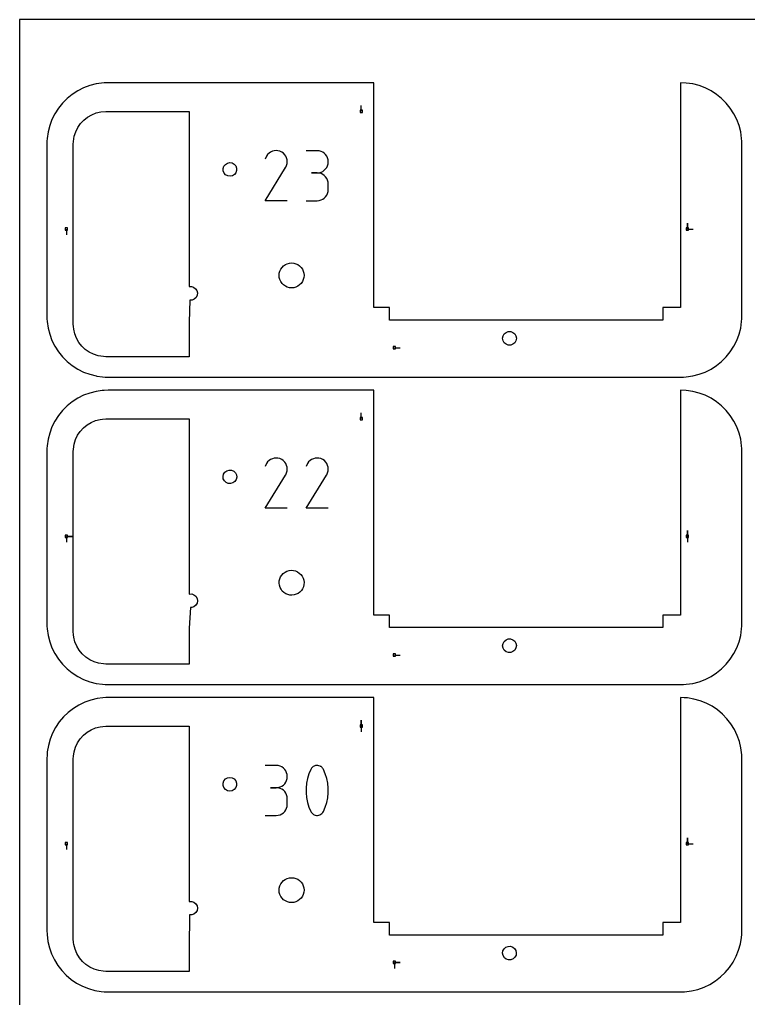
# Model space of a CAD drawing. Extents: x 0 to 570, y 0 to 470.
# Drawn here: x 0 to 178.3, y 230.6 to 470 of the extents above; entities that cross this region are included whole.
import ezdxf

# ---------------------------------------------------------------- set-up
doc = ezdxf.new("R2010")
doc.units = 0

msp = doc.modelspace()

# ---------------------------------------------------------------- linework, layer by layer
at = {"layer": 'annotation', "color": 1}
for p, q in [((83.571877, 447.580638), (83.571877, 449.009388)), ((60.390117, 436.584529), (60.033152, 435.899769)), ((60.673398, 436.986225), (60.390117, 436.584529)), ((61.013272, 437.321548), (60.673398, 436.986225)), ((61.399401, 437.587813), (61.013272, 437.321548)), ((61.82145, 437.782334), (61.399401, 437.587813)), ((62.269081, 437.902426), (61.82145, 437.782334)), ((62.731958, 437.945404), (62.269081, 437.902426)), ((63.199744, 437.908582), (62.731958, 437.945404)), ((63.662103, 437.789276), (63.199744, 437.908582)), ((64.108698, 437.584799), (63.662103, 437.789276)), ((64.50813, 437.301165), (64.108698, 437.584799)), ((64.108698, 437.584799), (64.108698, 437.584799)), ((64.842098, 436.960805), (64.50813, 437.301165)), ((65.107633, 436.574151), (64.842098, 436.960805)), ((65.301765, 436.151635), (65.107633, 436.574151)), ((65.421525, 435.703688), (65.301765, 436.151635)), ((65.463944, 435.240741), (65.421525, 435.703688)), ((72.771789, 437.931501), (70.053479, 437.931501)), ((73.260684, 437.887618), (72.771789, 437.931501)), ((73.720717, 437.761156), (73.260684, 437.887618)), ((74.144236, 437.559893), (73.720717, 437.761156)), ((74.523591, 437.291605), (74.144236, 437.559893)), ((74.851131, 436.964071), (74.523591, 437.291605)), ((75.119202, 436.585069), (74.851131, 436.964071)), ((75.320155, 436.162376), (75.119202, 436.585069)), ((75.446338, 435.70377), (75.320155, 436.162376)), ((75.490099, 435.217029), (75.446338, 435.70377)), ((60.025475, 425.704379), (65.049091, 433.791755)), ((65.049091, 433.791755), (65.055096, 433.799186)), ((65.049091, 433.791755), (65.049091, 433.791755)), ((65.055096, 433.799186), (65.060855, 433.80668)), ((65.060855, 433.80668), (65.066406, 433.814301)), ((65.066406, 433.814301), (65.071786, 433.822112)), ((65.071786, 433.822112), (65.077033, 433.830175)), ((65.077033, 433.830175), (65.082186, 433.838554)), ((65.082186, 433.838554), (65.087281, 433.847312)), ((65.087281, 433.847312), (65.092358, 433.856512)), ((65.092358, 433.856512), (65.097454, 433.866218)), ((65.097454, 433.866218), (65.304878, 434.311575)), ((65.097454, 433.866218), (65.097454, 433.866218)), ((65.304878, 434.311575), (65.426051, 434.773226)), ((65.426051, 434.773226), (65.463944, 435.240741)), ((74.523591, 433.13545), (74.851131, 433.463626)), ((74.851131, 433.463626), (75.119202, 433.843586)), ((75.119202, 433.843586), (75.320155, 434.267617)), ((75.320155, 434.267617), (75.446338, 434.728002)), ((75.446338, 434.728002), (75.490099, 435.217029)), ((75.490099, 435.217029), (75.490099, 435.217029)), ((72.771789, 432.49488), (71.410715, 432.49488)), ((71.410715, 432.49488), (72.771789, 432.49488)), ((72.771789, 432.49488), (73.260684, 432.538773)), ((73.260684, 432.450998), (72.771789, 432.49488)), ((72.771789, 432.49488), (72.771789, 432.49488)), ((73.260684, 432.538773), (73.720717, 432.665309)), ((73.720717, 432.324536), (73.260684, 432.450998)), ((73.720717, 432.665309), (74.144236, 432.866772)), ((74.144236, 432.123272), (73.720717, 432.324536)), ((74.144236, 432.866772), (74.523591, 433.13545)), ((74.523591, 431.854985), (74.144236, 432.123272)), ((74.851131, 431.527451), (74.523591, 431.854985)), ((75.119202, 431.148448), (74.851131, 431.527451)), ((75.320155, 430.725755), (75.119202, 431.148448)), ((75.446338, 430.267149), (75.320155, 430.725755)), ((75.490099, 429.780408), (75.446338, 430.267149)), ((75.490099, 428.419334), (75.490099, 429.780408)), ((75.490099, 429.780408), (75.490099, 429.780408)), ((74.144236, 426.076299), (74.523591, 426.344505)), ((74.523591, 426.344505), (74.851131, 426.671975)), ((74.851131, 426.671975), (75.119202, 427.050953)), ((75.119202, 427.050953), (75.320155, 427.473677)), ((75.320155, 427.473677), (75.446338, 427.932391)), ((75.446338, 427.932391), (75.490099, 428.419334)), ((65.462096, 425.704379), (60.025475, 425.704379)), ((70.053479, 425.704862), (72.771789, 425.704862)), ((72.771789, 425.704862), (73.260684, 425.748719)), ((72.771789, 425.704862), (72.771789, 425.704862)), ((73.260684, 425.748719), (73.720717, 425.875118)), ((73.720717, 425.875118), (74.144236, 426.076299)), ((163.33438, 418.780637), (163.33438, 420.209387)), ((163.33438, 418.780637), (163.33438, 420.209387)), ((163.33438, 420.209387), (163.33438, 418.780637)), ((11.455633, 418.780637), (11.455633, 417.351887)), ((163.33438, 418.780637), (164.76313, 418.780637)), ((41.452328, 407.738882), (41.452328, 407.699304)), ((41.452253, 398.385726), (41.452254, 398.346159)), ((91.667502, 389.742511), (93.096252, 389.742511)), ((83.571877, 372.405636), (83.571877, 373.834385)), ((60.672474, 361.811223), (60.389193, 361.409526)), ((61.012348, 362.146546), (60.672474, 361.811223)), ((61.398477, 362.412811), (61.012348, 362.146546)), ((61.820526, 362.607332), (61.398477, 362.412811)), ((62.268157, 362.727424), (61.820526, 362.607332)), ((62.731034, 362.770402), (62.268157, 362.727424)), ((63.19882, 362.73358), (62.731034, 362.770402)), ((63.661179, 362.614274), (63.19882, 362.73358)), ((64.107774, 362.409797), (63.661179, 362.614274)), ((64.507206, 362.126162), (64.107774, 362.409797)), ((64.107774, 362.409797), (64.107774, 362.409797)), ((64.841173, 361.785802), (64.507206, 362.126162)), ((65.106708, 361.399149), (64.841173, 361.785802)), ((70.701402, 361.811223), (70.418121, 361.409526)), ((71.041275, 362.146546), (70.701402, 361.811223)), ((71.427405, 362.412811), (71.041275, 362.146546)), ((71.849453, 362.607332), (71.427405, 362.412811)), ((72.297084, 362.727424), (71.849453, 362.607332)), ((72.759961, 362.770402), (72.297084, 362.727424)), ((73.227748, 362.73358), (72.759961, 362.770402)), ((73.690107, 362.614274), (73.227748, 362.73358)), ((74.136702, 362.409797), (73.690107, 362.614274)), ((74.536133, 362.126162), (74.136702, 362.409797)), ((74.136702, 362.409797), (74.136702, 362.409797)), ((74.870101, 361.785802), (74.536133, 362.126162)), ((75.135636, 361.399149), (74.870101, 361.785802)), ((60.389193, 361.409526), (60.032228, 360.724767)), ((65.09653, 358.691216), (65.303954, 359.136573)), ((65.300841, 360.976633), (65.106708, 361.399149)), ((65.420601, 360.528686), (65.300841, 360.976633)), ((65.303954, 359.136573), (65.425127, 359.598224)), ((65.46302, 360.065739), (65.420601, 360.528686)), ((65.425127, 359.598224), (65.46302, 360.065739)), ((70.418121, 361.409526), (70.061156, 360.724767)), ((75.125457, 358.691216), (75.332881, 359.136573)), ((75.329769, 360.976633), (75.135636, 361.399149)), ((75.449529, 360.528686), (75.329769, 360.976633)), ((75.332881, 359.136573), (75.454055, 359.598224)), ((75.491948, 360.065739), (75.449529, 360.528686)), ((75.454055, 359.598224), (75.491948, 360.065739)), ((60.024551, 350.529376), (65.048167, 358.616752)), ((65.048167, 358.616752), (65.054172, 358.624184)), ((65.048167, 358.616752), (65.048167, 358.616752)), ((65.054172, 358.624184), (65.059931, 358.631678)), ((65.059931, 358.631678), (65.065482, 358.639299)), ((65.065482, 358.639299), (65.070862, 358.64711)), ((65.070862, 358.64711), (65.076109, 358.655173)), ((65.076109, 358.655173), (65.081262, 358.663552)), ((65.081262, 358.663552), (65.086357, 358.67231)), ((65.086357, 358.67231), (65.091434, 358.68151)), ((65.091434, 358.68151), (65.09653, 358.691216)), ((65.09653, 358.691216), (65.09653, 358.691216)), ((70.053479, 350.529376), (75.077094, 358.616752)), ((75.077094, 358.616752), (75.0831, 358.624184)), ((75.077094, 358.616752), (75.077094, 358.616752)), ((75.0831, 358.624184), (75.088859, 358.631678)), ((75.088859, 358.631678), (75.09441, 358.639299)), ((75.09441, 358.639299), (75.09979, 358.64711)), ((75.09979, 358.64711), (75.105037, 358.655173)), ((75.105037, 358.655173), (75.110189, 358.663552)), ((75.110189, 358.663552), (75.115285, 358.67231)), ((75.115285, 358.67231), (75.120362, 358.68151)), ((75.120362, 358.68151), (75.125457, 358.691216)), ((75.125457, 358.691216), (75.125457, 358.691216)), ((65.461172, 350.529376), (60.024551, 350.529376)), ((75.490099, 350.529376), (70.053479, 350.529376)), ((163.33438, 343.605635), (163.33438, 345.034385)), ((163.33438, 343.605635), (163.33438, 345.034385)), ((163.33438, 345.034385), (163.33438, 343.605635)), ((11.455633, 343.605635), (12.884383, 343.605635)), ((11.455633, 343.605635), (12.884383, 343.605635)), ((12.884383, 343.605635), (11.455633, 343.605635)), ((11.455633, 343.605635), (11.455633, 342.176885)), ((163.33438, 343.605635), (163.33438, 342.176885)), ((91.667502, 314.567509), (93.096252, 314.567509)), ((83.571878, 297.230633), (83.571878, 298.659383)), ((83.571878, 297.230633), (83.571878, 298.659383)), ((83.571878, 298.659383), (83.571878, 297.230633)), ((83.571878, 297.230633), (83.571878, 295.801883)), ((62.755798, 287.581496), (60.037488, 287.581496)), ((63.244693, 287.537614), (62.755798, 287.581496)), ((63.704726, 287.411152), (63.244693, 287.537614)), ((64.128245, 287.209888), (63.704726, 287.411152)), ((71.822881, 287.296024), (71.593554, 287.113102)), ((72.078082, 287.435766), (71.822881, 287.296024)), ((72.352635, 287.530163), (72.078082, 287.435766)), ((72.640021, 287.577047), (72.352635, 287.530163)), ((72.933718, 287.57425), (72.640021, 287.577047)), ((73.227207, 287.519605), (72.933718, 287.57425)), ((73.513967, 287.410946), (73.227207, 287.519605)), ((73.623744, 287.353259), (73.513967, 287.410946)), ((73.513967, 287.410946), (73.513967, 287.410946)), ((73.729085, 287.286999), (73.623744, 287.353259)), ((73.829479, 287.212689), (73.729085, 287.286999)), ((64.5076, 286.941601), (64.128245, 287.209888)), ((64.83514, 286.614067), (64.5076, 286.941601)), ((65.103211, 286.235065), (64.83514, 286.614067)), ((65.304164, 285.812371), (65.103211, 286.235065)), ((65.430347, 285.353766), (65.304164, 285.812371)), ((65.474108, 284.867024), (65.430347, 285.353766)), ((70.769357, 285.522913), (70.417424, 284.387434)), ((71.238601, 286.62639), (70.769357, 285.522913)), ((71.396621, 286.889168), (71.238601, 286.62639)), ((71.238601, 286.62639), (71.238601, 286.62639)), ((71.593554, 287.113102), (71.396621, 286.889168)), ((73.924413, 287.130854), (73.829479, 287.212689)), ((74.013378, 287.042018), (73.924413, 287.130854)), ((74.095859, 286.946706), (74.013378, 287.042018)), ((74.171346, 286.845443), (74.095859, 286.946706)), ((74.239328, 286.738752), (74.171346, 286.845443)), ((74.299291, 286.627158), (74.239328, 286.738752)), ((74.770809, 285.521406), (74.299291, 286.627158)), ((74.299291, 286.627158), (74.299291, 286.627158)), ((75.124448, 284.384221), (74.770809, 285.521406)), ((63.704726, 282.315304), (64.128245, 282.516768)), ((64.128245, 282.516768), (64.5076, 282.785445)), ((64.5076, 282.785445), (64.83514, 283.113621)), ((64.83514, 283.113621), (65.103211, 283.493582)), ((65.103211, 283.493582), (65.304164, 283.917613)), ((65.304164, 283.917613), (65.430347, 284.377998)), ((65.430347, 284.377998), (65.474108, 284.867024)), ((65.474108, 284.867024), (65.474108, 284.867024)), ((70.182803, 283.229007), (70.065492, 282.056686)), ((70.417424, 284.387434), (70.182803, 283.229007)), ((75.360207, 283.224657), (75.124448, 284.384221)), ((75.478087, 282.051767), (75.360207, 283.224657)), ((62.755798, 282.144876), (61.394724, 282.144876)), ((61.394724, 282.144876), (62.755798, 282.144876)), ((62.755798, 282.144876), (63.244693, 282.188769)), ((63.244693, 282.100993), (62.755798, 282.144876)), ((62.755798, 282.144876), (62.755798, 282.144876)), ((63.244693, 282.188769), (63.704726, 282.315304)), ((63.704726, 281.974532), (63.244693, 282.100993)), ((64.128245, 281.773268), (63.704726, 281.974532)), ((64.5076, 281.50498), (64.128245, 281.773268)), ((64.83514, 281.177446), (64.5076, 281.50498)), ((65.103211, 280.798444), (64.83514, 281.177446)), ((65.304164, 280.375751), (65.103211, 280.798444)), ((65.430347, 279.917145), (65.304164, 280.375751)), ((70.065492, 282.056686), (70.065492, 280.879526)), ((70.065492, 280.879526), (70.182803, 279.706579)), ((75.360207, 279.702229), (75.478087, 280.874607)), ((75.478087, 280.874607), (75.478087, 282.051767)), ((65.474108, 279.430404), (65.430347, 279.917145)), ((65.430347, 277.582386), (65.474108, 278.06933)), ((65.474108, 278.06933), (65.474108, 279.430404)), ((65.474108, 279.430404), (65.474108, 279.430404)), ((70.182803, 279.706579), (70.417424, 278.546901)), ((70.417424, 278.546901), (70.769357, 277.409546)), ((74.770809, 277.408039), (75.124448, 278.543689)), ((75.124448, 278.543689), (75.360207, 279.702229)), ((60.037488, 275.354858), (62.755798, 275.354858)), ((62.755798, 275.354858), (63.244693, 275.398715)), ((62.755798, 275.354858), (62.755798, 275.354858)), ((63.244693, 275.398715), (63.704726, 275.525113)), ((63.704726, 275.525113), (64.128245, 275.726295)), ((64.128245, 275.726295), (64.5076, 275.9945)), ((64.5076, 275.9945), (64.83514, 276.321971)), ((64.83514, 276.321971), (65.103211, 276.700948)), ((65.103211, 276.700948), (65.304164, 277.123673)), ((65.304164, 277.123673), (65.430347, 277.582386)), ((70.769357, 277.409546), (71.238601, 276.303567)), ((71.238601, 276.303567), (71.238601, 276.303567)), ((71.238601, 276.303567), (71.298346, 276.192195)), ((71.298346, 276.192195), (71.365825, 276.086036)), ((71.365825, 276.086036), (71.440754, 275.985411)), ((71.440754, 275.985411), (71.522847, 275.890644)), ((71.522847, 275.890644), (71.61182, 275.802056)), ((71.61182, 275.802056), (71.70739, 275.719969)), ((71.70739, 275.719969), (71.809272, 275.644706)), ((71.809272, 275.644706), (71.917181, 275.576589)), ((71.917181, 275.576589), (72.030834, 275.51594)), ((72.030834, 275.51594), (72.030834, 275.51594)), ((72.030834, 275.51594), (72.315335, 275.409586)), ((72.315335, 275.409586), (72.607115, 275.356747)), ((72.607115, 275.356747), (72.899577, 275.35527)), ((72.899577, 275.35527), (73.186126, 275.402999)), ((73.186126, 275.402999), (73.460164, 275.49778)), ((73.460164, 275.49778), (73.715096, 275.637459)), ((73.715096, 275.637459), (73.944325, 275.81988)), ((73.944325, 275.81988), (74.141256, 276.04289)), ((74.141256, 276.04289), (74.299291, 276.304334)), ((74.299291, 276.304334), (74.770809, 277.408039)), ((74.299291, 276.304334), (74.299291, 276.304334)), ((11.455633, 268.430633), (11.455633, 267.001883)), ((163.33438, 268.430633), (163.33438, 269.859383)), ((163.33438, 268.430633), (163.33438, 269.859383)), ((163.33438, 269.859383), (163.33438, 268.430633)), ((163.33438, 268.430633), (164.76313, 268.430633)), ((41.452204, 257.388848), (41.452204, 257.349289)), ((41.452168, 248.035729), (41.452167, 247.996171)), ((91.667502, 239.392507), (93.096252, 239.392507)), ((91.667502, 239.392507), (93.096252, 239.392507)), ((93.096252, 239.392507), (91.667502, 239.392507)), ((91.667502, 239.392507), (91.667502, 237.963757))]:
    msp.add_line(p, q, dxfattribs=at)
at = {"layer": 'boundary', "color": 5}
for p, q in [((14.225221, 452.566044), (12.883061, 451.701195)), ((15.651702, 453.28333), (14.225221, 452.566044)), ((17.146336, 453.844929), (15.651702, 453.28333)), ((18.692202, 454.244472), (17.146336, 453.844929)), ((20.048777, 454.444548), (18.692202, 454.244472)), ((20.671337, 454.496066), (20.048777, 454.444548)), ((21.667505, 454.542513), (20.671337, 454.496066)), ((62.789344, 454.542513), (21.667505, 454.542513)), ((86.667502, 454.542513), (62.789344, 454.542513)), ((86.667502, 431.373179), (86.667502, 454.542513)), ((163.063223, 454.477437), (161.667505, 454.542513)), ((161.667505, 454.542513), (161.667505, 422.711846)), ((164.642802, 454.244472), (163.063223, 454.477437)), ((166.188674, 453.844929), (164.642802, 454.244472)), ((167.683308, 453.28333), (166.188674, 453.844929)), ((169.109783, 452.566044), (167.683308, 453.28333)), ((170.451949, 451.701195), (169.109783, 452.566044)), ((11.630545, 450.689683), (10.520329, 449.579474)), ((12.883061, 451.701195), (11.630545, 450.689683)), ((171.704465, 450.689684), (170.451949, 451.701195)), ((172.814681, 449.579474), (171.704465, 450.689684)), ((9.508818, 448.326949), (8.643972, 446.984798)), ((10.520329, 449.579474), (9.508818, 448.326949)), ((173.826192, 448.326949), (172.814681, 449.579474)), ((174.691032, 446.984798), (173.826192, 448.326949)), ((7.926683, 445.558317), (7.365089, 444.06368)), ((8.643972, 446.984798), (7.926683, 445.558317)), ((175.408333, 445.558317), (174.691032, 446.984798)), ((175.96992, 444.06368), (175.408333, 445.558317)), ((7.365089, 444.06368), (6.965544, 442.517809)), ((176.369466, 442.517809), (175.96992, 444.06368)), ((6.732576, 440.938233), (6.702335, 440.289633)), ((6.965544, 442.517809), (6.732576, 440.938233)), ((176.602428, 440.938233), (176.369466, 442.517809)), ((176.632557, 440.292035), (176.602428, 440.938233)), ((6.702335, 440.289633), (6.6675, 439.542512)), ((6.6675, 439.542512), (6.6675, 428.301336)), ((176.667504, 439.542512), (176.632557, 440.292035)), ((176.667504, 408.819822), (176.667504, 439.542512)), ((86.667502, 399.542512), (86.667502, 431.373179)), ((6.6675, 428.301336), (6.6675, 397.542513)), ((161.667505, 422.711846), (161.667505, 399.542512)), ((176.667504, 397.542513), (176.667504, 408.819822)), ((6.6675, 397.542513), (6.702335, 396.795391)), ((88.402544, 399.542512), (86.667502, 399.542512)), ((90.479082, 399.542512), (88.402544, 399.542512)), ((90.479082, 398.138666), (90.479082, 399.542512)), ((90.479082, 396.458511), (90.479082, 398.138666)), ((159.675116, 399.542512), (157.29058, 399.542512)), ((157.29058, 399.542512), (157.29058, 398.138666)), ((157.29058, 398.138666), (157.29058, 396.458511)), ((161.667505, 399.542512), (159.675116, 399.542512)), ((176.632557, 396.792989), (176.667504, 397.542513)), ((6.702335, 396.795391), (6.732576, 396.14679)), ((6.732576, 396.14679), (6.965544, 394.567214)), ((121.759452, 396.458511), (90.479082, 396.458511)), ((157.29058, 396.458511), (121.759452, 396.458511)), ((176.369466, 394.567214), (176.602428, 396.14679)), ((176.602428, 396.14679), (176.632557, 396.792989)), ((6.965544, 394.567214), (7.36509, 393.021347)), ((7.36509, 393.021347), (7.926683, 391.526704)), ((175.408333, 391.526704), (175.96992, 393.021347)), ((175.96992, 393.021347), (176.369466, 394.567214)), ((7.926683, 391.526704), (8.643972, 390.100228)), ((174.691032, 390.100228), (175.408333, 391.526704)), ((8.643972, 390.100228), (9.508818, 388.758071)), ((9.508818, 388.758071), (10.520329, 387.505553)), ((172.81468, 387.505553), (173.826192, 388.758071)), ((173.826192, 388.758071), (174.691032, 390.100228)), ((10.520329, 387.505553), (11.630545, 386.395337)), ((11.630545, 386.395337), (12.883061, 385.383828)), ((170.451949, 385.383828), (171.704465, 386.395337)), ((171.704465, 386.395337), (172.81468, 387.505553)), ((12.883061, 385.383828), (14.225221, 384.51898)), ((14.225221, 384.51898), (15.651702, 383.801694)), ((15.651702, 383.801694), (17.146336, 383.240097)), ((17.146336, 383.240097), (18.692202, 382.840552)), ((164.642802, 382.840551), (166.188674, 383.240097)), ((166.188674, 383.240097), (167.683308, 383.801694)), ((167.683308, 383.801694), (169.109783, 384.51898)), ((169.109783, 384.51898), (170.451949, 385.383828)), ((18.692202, 382.840552), (18.915201, 382.807663)), ((18.915201, 382.807663), (20.271775, 382.607587)), ((20.271775, 382.607587), (20.920379, 382.577346)), ((20.920379, 382.577346), (21.667505, 382.542511)), ((21.667505, 382.542511), (31.035152, 382.542511)), ((31.035152, 382.542511), (47.648515, 382.542511)), ((47.648515, 382.542511), (150.057484, 382.542511)), ((150.057484, 382.542511), (161.667505, 382.542511)), ((161.667505, 382.542511), (162.417026, 382.577458)), ((162.417026, 382.577458), (163.063223, 382.607587)), ((163.063223, 382.607587), (164.642802, 382.840551)), ((17.146336, 378.669927), (15.651702, 378.108328)), ((18.692202, 379.06947), (17.146336, 378.669927)), ((20.197442, 379.291472), (18.692202, 379.06947)), ((20.715125, 379.323106), (20.197442, 379.291472)), ((21.667505, 379.367511), (20.715125, 379.323106)), ((64.383084, 379.367511), (21.667505, 379.367511)), ((86.667502, 379.367511), (64.383084, 379.367511)), ((86.667502, 357.744606), (86.667502, 379.367511)), ((163.063223, 379.302435), (161.667505, 379.367511)), ((161.667505, 379.367511), (161.667505, 345.990414)), ((164.642802, 379.06947), (163.063223, 379.302435)), ((166.188674, 378.669927), (164.642802, 379.06947)), ((167.683308, 378.108328), (166.188674, 378.669927)), ((12.883061, 376.526193), (11.630545, 375.514681)), ((14.225221, 377.391042), (12.883061, 376.526193)), ((15.651702, 378.108328), (14.225221, 377.391042)), ((169.109783, 377.391041), (167.683308, 378.108328)), ((170.451949, 376.526193), (169.109783, 377.391041)), ((171.704465, 375.514681), (170.451949, 376.526193)), ((10.520329, 374.404472), (9.508818, 373.151947)), ((11.630545, 375.514681), (10.520329, 374.404472)), ((172.814681, 374.404472), (171.704465, 375.514681)), ((173.826192, 373.151947), (172.814681, 374.404472)), ((8.643972, 371.809796), (7.926683, 370.383315)), ((9.508818, 373.151947), (8.643972, 371.809796)), ((174.691032, 371.809796), (173.826192, 373.151947)), ((175.408333, 370.383315), (174.691032, 371.809796)), ((7.365089, 368.888678), (6.965544, 367.342807)), ((7.926683, 370.383315), (7.365089, 368.888678)), ((175.96992, 368.888678), (175.408333, 370.383315)), ((176.369466, 367.342807), (175.96992, 368.888678)), ((6.965544, 367.342807), (6.732576, 365.763231)), ((176.602428, 365.763231), (176.369466, 367.342807)), ((6.700804, 365.081791), (6.6675, 364.36751)), ((6.6675, 364.36751), (6.6675, 353.620451)), ((6.732576, 365.763231), (6.700804, 365.081791)), ((176.634093, 365.084087), (176.602428, 365.763231)), ((176.667504, 364.36751), (176.634093, 365.084087)), ((176.667504, 333.149114), (176.667504, 364.36751)), ((86.667502, 324.36751), (86.667502, 357.744606)), ((6.6675, 353.620451), (6.6675, 322.367511)), ((161.667505, 345.990414), (161.667505, 324.36751)), ((176.667504, 322.367511), (176.667504, 333.149114)), ((88.286739, 324.36751), (86.667502, 324.36751)), ((90.479082, 324.36751), (88.286739, 324.36751)), ((90.479082, 323.057363), (90.479082, 324.36751)), ((159.808097, 324.36751), (157.29058, 324.36751)), ((157.29058, 324.36751), (157.29058, 323.057363)), ((161.667505, 324.36751), (159.808097, 324.36751)), ((6.6675, 322.367511), (6.700804, 321.653229)), ((6.700804, 321.653229), (6.732576, 320.971788)), ((6.732576, 320.971788), (6.965544, 319.392212)), ((90.479082, 321.283509), (90.479082, 323.057363)), ((123.503902, 321.283509), (90.479082, 321.283509)), ((157.29058, 321.283509), (123.503902, 321.283509)), ((157.29058, 323.057363), (157.29058, 321.283509)), ((176.369466, 319.392212), (176.602428, 320.971788)), ((176.602428, 320.971788), (176.634093, 321.650933)), ((176.634093, 321.650933), (176.667504, 322.367511)), ((6.965544, 319.392212), (7.36509, 317.846344)), ((175.96992, 317.846344), (176.369466, 319.392212)), ((7.36509, 317.846344), (7.926683, 316.351702)), ((7.926683, 316.351702), (8.643972, 314.925226)), ((174.691032, 314.925226), (175.408333, 316.351702)), ((175.408333, 316.351702), (175.96992, 317.846344)), ((8.643972, 314.925226), (9.508818, 313.583069)), ((173.826192, 313.583069), (174.691032, 314.925226)), ((9.508818, 313.583069), (10.520329, 312.33055)), ((10.520329, 312.33055), (11.630545, 311.220335)), ((11.630545, 311.220335), (12.883061, 310.208826)), ((170.451949, 310.208826), (171.704465, 311.220335)), ((171.704465, 311.220335), (172.81468, 312.33055)), ((172.81468, 312.33055), (173.826192, 313.583069)), ((12.883061, 310.208826), (14.225221, 309.343978)), ((14.225221, 309.343978), (15.651702, 308.626692)), ((167.683308, 308.626692), (169.109783, 309.343978)), ((169.109783, 309.343978), (170.451949, 310.208826)), ((15.651702, 308.626692), (17.146336, 308.065095)), ((17.146336, 308.065095), (18.692202, 307.66555)), ((18.692202, 307.66555), (18.766535, 307.654587)), ((18.766535, 307.654587), (20.271775, 307.432585)), ((20.271775, 307.432585), (20.95322, 307.400812)), ((20.95322, 307.400812), (21.667505, 307.367509)), ((21.667505, 307.367509), (30.623387, 307.367509)), ((30.623387, 307.367509), (46.506492, 307.367509)), ((46.506492, 307.367509), (150.567815, 307.367509)), ((150.567815, 307.367509), (161.667505, 307.367509)), ((161.667505, 307.367509), (162.38408, 307.400919)), ((162.38408, 307.400919), (163.063223, 307.432585)), ((163.063223, 307.432585), (164.642802, 307.665549)), ((164.642802, 307.665549), (166.188674, 308.065095)), ((166.188674, 308.065095), (167.683308, 308.626692)), ((20.364824, 304.131771), (19.008116, 303.941061)), ((21.067193, 304.172885), (20.364824, 304.131771)), ((21.667505, 304.192509), (21.067193, 304.172885)), ((51.63317, 304.192509), (21.667505, 304.192509)), ((86.667503, 304.192509), (51.63317, 304.192509)), ((86.667502, 270.198172), (86.667503, 304.192509)), ((162.523364, 304.152604), (161.667505, 304.192509)), ((161.667505, 304.192509), (161.667505, 283.186844)), ((163.364921, 304.082937), (162.523364, 304.152604)), ((164.938062, 303.818156), (163.364921, 304.082937)), ((14.510517, 302.359497), (13.151492, 301.524161)), ((15.950629, 303.045645), (14.510517, 302.359497)), ((17.455509, 303.574834), (15.950629, 303.045645)), ((19.008116, 303.941061), (17.455509, 303.574834)), ((166.474148, 303.38766), (164.938062, 303.818156)), ((167.955764, 302.796324), (166.474148, 303.38766)), ((169.366136, 302.050854), (167.955764, 302.796324)), ((170.691179, 301.157993), (169.366136, 302.050854)), ((10.742372, 299.451511), (9.71112, 298.22745)), ((11.881048, 300.541982), (10.742372, 299.451511)), ((13.151492, 301.524161), (11.881048, 300.541982)), ((171.916515, 300.12763), (170.691179, 301.157993)), ((173.007879, 298.990239), (171.916515, 300.12763)), ((8.816941, 296.903224), (8.070141, 295.493609)), ((9.71112, 298.22745), (8.816941, 296.903224)), ((173.991376, 297.720595), (173.007879, 298.990239)), ((174.828036, 296.362337), (173.991376, 297.720595)), ((8.070141, 295.493609), (7.477408, 294.012603)), ((175.515596, 294.922838), (174.828036, 296.362337)), ((176.046233, 293.418416), (175.515596, 294.922838)), ((7.045453, 292.476979), (6.77917, 290.904144)), ((7.477408, 294.012603), (7.045453, 292.476979)), ((176.413962, 291.866107), (176.046233, 293.418416)), ((6.713053, 290.169513), (6.6675, 289.192508)), ((6.77917, 290.904144), (6.713053, 290.169513)), ((176.621804, 290.172653), (176.413962, 291.866107)), ((176.667504, 289.192508), (176.621804, 290.172653)), ((6.6675, 289.192508), (6.6675, 274.492508)), ((176.667504, 261.939759), (176.667504, 289.192508)), ((161.667505, 283.186844), (161.667505, 249.192507)), ((6.6675, 274.492508), (6.6675, 247.192508)), ((86.667503, 249.192508), (86.667502, 270.198172)), ((176.667504, 247.192509), (176.667504, 261.939759)), ((89.213177, 249.192508), (86.667503, 249.192508)), ((90.479082, 249.192508), (89.213177, 249.192508)), ((90.479082, 247.132767), (90.479082, 249.192508)), ((158.744247, 249.192508), (157.29058, 249.192508)), ((157.29058, 249.192508), (157.29058, 247.132768)), ((161.667505, 249.192507), (158.744247, 249.192508)), ((6.6675, 247.192508), (6.713053, 246.215503)), ((90.479082, 246.108507), (90.479082, 247.132767)), ((157.29058, 247.132768), (157.29058, 246.108507)), ((176.621804, 246.212362), (176.667504, 247.192509)), ((6.713053, 246.215503), (6.91895, 244.533125)), ((6.91895, 244.533125), (7.285181, 242.980516)), ((109.548304, 246.108507), (90.479082, 246.108507)), ((157.29058, 246.108507), (109.548304, 246.108507)), ((176.293153, 243.921951), (176.557933, 245.495089)), ((176.557933, 245.495089), (176.621804, 246.212362)), ((7.285181, 242.980516), (7.814365, 241.475628)), ((175.271329, 240.904244), (175.862658, 242.385867)), ((175.862658, 242.385867), (176.293153, 243.921951)), ((7.814365, 241.475628), (8.500515, 240.035519)), ((8.500515, 240.035519), (9.335849, 238.676498)), ((173.632995, 238.168837), (174.525848, 239.493873)), ((174.525848, 239.493873), (175.271329, 240.904244)), ((9.335849, 238.676498), (10.318027, 237.406052)), ((10.318027, 237.406052), (11.408502, 236.267376)), ((172.602631, 236.943498), (173.632995, 238.168837)), ((11.408502, 236.267376), (12.632558, 235.236126)), ((12.632558, 235.236126), (13.956789, 234.341945)), ((168.837328, 234.031975), (170.195597, 234.868639)), ((170.195597, 234.868639), (171.465235, 235.852135)), ((171.465235, 235.852135), (172.602631, 236.943498)), ((13.956789, 234.341945), (15.366406, 233.595147)), ((15.366406, 233.595147), (16.84741, 233.002412)), ((16.84741, 233.002412), (18.383029, 232.570456)), ((18.383029, 232.570456), (19.955861, 232.304176)), ((19.955861, 232.304176), (20.690494, 232.23806)), ((20.690494, 232.23806), (21.667505, 232.192507)), ((161.667505, 232.192507), (162.647648, 232.238206)), ((162.647648, 232.238206), (164.341104, 232.446051)), ((164.341104, 232.446051), (165.893414, 232.81378)), ((165.893414, 232.81378), (167.397834, 233.344425)), ((167.397834, 233.344425), (168.837328, 234.031975)), ((21.667505, 232.192507), (33.917505, 232.192507)), ((33.917505, 232.192507), (55.642672, 232.192507)), ((55.642672, 232.192507), (146.48517, 232.192506)), ((146.48517, 232.192506), (161.667505, 232.192507))]:
    msp.add_line(p, q, dxfattribs=at)
at = {"layer": 'frame', "color": 5}
for p, q in [((570, 470), (0, 470)), ((0, 470), (0, 0))]:
    msp.add_line(p, q, dxfattribs=at)
at = {"layer": 'hole', "color": 5}
for p, q in [((83.857627, 447.866388), (83.286127, 447.866388)), ((83.286127, 447.866388), (83.286127, 447.294888)), ((83.857627, 447.294888), (83.857627, 447.866388)), ((14.9278, 444.583013), (15.727717, 445.431252)), ((15.727717, 445.431252), (16.642615, 446.153987)), ((16.642615, 446.153987), (17.652994, 446.735809)), ((17.652994, 446.735809), (18.737319, 447.164315)), ((18.737319, 447.164315), (19.87248, 447.430375)), ((19.87248, 447.430375), (21.122498, 447.542513)), ((21.122498, 447.542513), (29.073432, 447.542513)), ((29.073432, 447.542513), (41.452165, 447.542513)), ((41.452165, 447.542513), (41.452165, 430.778664)), ((83.286127, 447.294888), (83.857627, 447.294888)), ((13.738287, 442.58461), (14.259908, 443.627342)), ((14.259908, 443.627342), (14.9278, 444.583013)), ((13.16166, 440.154229), (13.374043, 441.477042)), ((13.374043, 441.477042), (13.738287, 442.58461)), ((13.122508, 439.542512), (13.16166, 440.154229)), ((13.122508, 437.068804), (13.122508, 439.542512)), ((13.122508, 433.020918), (13.122508, 437.068804)), ((49.776804, 433.588713), (49.962225, 434.139876)), ((49.791077, 433.007371), (49.776804, 433.588713)), ((49.962225, 434.139876), (50.32497, 434.594383)), ((50.32497, 434.594383), (50.821287, 434.897415)), ((50.821287, 434.897415), (51.391318, 435.01242)), ((51.391318, 435.01242), (51.966305, 434.925527)), ((51.966305, 434.925527), (52.476899, 434.647216)), ((52.476899, 434.647216), (52.86151, 434.211059)), ((52.86151, 434.211059), (53.073754, 433.669659)), ((53.073754, 433.669659), (53.088026, 433.088317)), ((13.122508, 398.915749), (13.122508, 433.020918)), ((50.003323, 432.465971), (49.791077, 433.007371)), ((50.387935, 432.029813), (50.003323, 432.465971)), ((50.898526, 431.751502), (50.387935, 432.029813)), ((51.473513, 431.664611), (50.898526, 431.751502)), ((52.043544, 431.779614), (51.473513, 431.664611)), ((52.539864, 432.082647), (52.043544, 431.779614)), ((52.902608, 432.537154), (52.539864, 432.082647)), ((53.088026, 433.088317), (52.902608, 432.537154)), ((41.452165, 430.778664), (41.452165, 404.679186)), ((11.741383, 419.066387), (11.169883, 419.066387)), ((11.169883, 419.066387), (11.169883, 418.494887)), ((11.741383, 418.494887), (11.741383, 419.066387)), ((163.62013, 419.066387), (163.04863, 419.066387)), ((163.04863, 419.066387), (163.04863, 418.494887)), ((163.62013, 418.494887), (163.62013, 419.066387)), ((11.169883, 418.494887), (11.741383, 418.494887)), ((163.04863, 418.494887), (163.62013, 418.494887)), ((63.886058, 408.961522), (64.191, 409.397024)), ((64.191, 409.397024), (64.566933, 409.772957)), ((64.566933, 409.772957), (65.002433, 410.077899)), ((65.002433, 410.077899), (65.484274, 410.302584)), ((65.484274, 410.302584), (65.997808, 410.440186)), ((65.997808, 410.440186), (66.527433, 410.486522)), ((66.527433, 410.486522), (67.057063, 410.440186)), ((67.057063, 410.440186), (67.570596, 410.302584)), ((67.570596, 410.302584), (68.052436, 410.077899)), ((68.052436, 410.077899), (68.487938, 409.772957)), ((68.487938, 409.772957), (68.86387, 409.397024)), ((68.86387, 409.397024), (69.168812, 408.961522)), ((63.477435, 407.436522), (63.523771, 407.966149)), ((63.523771, 406.906895), (63.477435, 407.436522)), ((63.523771, 407.966149), (63.661372, 408.479684)), ((63.661372, 408.479684), (63.886058, 408.961522)), ((69.168812, 408.961522), (69.393498, 408.479684)), ((69.393498, 408.479684), (69.531097, 407.966149)), ((69.531097, 407.966149), (69.577435, 407.436522)), ((69.577435, 407.436522), (69.531097, 406.906895)), ((41.452165, 404.679186), (42.017597, 404.702725)), ((42.017597, 404.702725), (42.573507, 404.535021)), ((63.661372, 406.393361), (63.523771, 406.906895)), ((63.886058, 405.911522), (63.661372, 406.393361)), ((64.191, 405.476019), (63.886058, 405.911522)), ((64.566934, 405.100087), (64.191, 405.476019)), ((65.002433, 404.795143), (64.566934, 405.100087)), ((65.484274, 404.57046), (65.002433, 404.795143)), ((68.052436, 404.795144), (67.570596, 404.57046)), ((68.487938, 405.100086), (68.052436, 404.795144)), ((68.86387, 405.476019), (68.487938, 405.100086)), ((69.168812, 405.911522), (68.86387, 405.476019)), ((69.393498, 406.393361), (69.168812, 405.911522)), ((69.531097, 406.906895), (69.393498, 406.393361)), ((42.573507, 404.535021), (43.038532, 404.1873)), ((43.038532, 404.1873), (43.356586, 403.701497)), ((43.420682, 402.559628), (43.158993, 402.041284)), ((43.356586, 403.701497), (43.489305, 403.136214)), ((43.489305, 403.136214), (43.420682, 402.559628)), ((65.997809, 404.432859), (65.484274, 404.57046)), ((66.527433, 404.386522), (65.997809, 404.432859)), ((67.057063, 404.432859), (66.527433, 404.386522)), ((67.570596, 404.57046), (67.057063, 404.432859)), ((41.62241, 401.382299), (41.452165, 395.983891)), ((42.202155, 401.414842), (41.62241, 401.382299)), ((42.735802, 401.643704), (42.202155, 401.414842)), ((43.158993, 402.041284), (42.735802, 401.643704)), ((13.122508, 395.542511), (13.122508, 398.915749)), ((13.16166, 394.930796), (13.122508, 395.542511)), ((41.452165, 395.983891), (41.452165, 387.542511)), ((13.234632, 394.29249), (13.16166, 394.930796)), ((13.500698, 393.157328), (13.234632, 394.29249)), ((13.929206, 392.073001), (13.500698, 393.157328)), ((118.142503, 392.042512), (118.243669, 392.616251)), ((118.243669, 392.616251), (118.534966, 393.120789)), ((118.534966, 393.120789), (118.981254, 393.49527)), ((118.981254, 393.49527), (119.52871, 393.694528)), ((119.52871, 393.694528), (120.111302, 393.694528)), ((120.111302, 393.694528), (120.658756, 393.49527)), ((120.658756, 393.49527), (121.105043, 393.12079)), ((121.105043, 393.12079), (121.396341, 392.616251)), ((121.396341, 392.616251), (121.497507, 392.042512)), ((14.511026, 391.062624), (13.929206, 392.073001)), ((15.233763, 390.147726), (14.511026, 391.062624)), ((118.243669, 391.468771), (118.142503, 392.042512)), ((118.534966, 390.964235), (118.243669, 391.468771)), ((118.981254, 390.589755), (118.534966, 390.964235)), ((119.52871, 390.390497), (118.981254, 390.589755)), ((120.111302, 390.390497), (119.52871, 390.390497)), ((120.658756, 390.589755), (120.111302, 390.390497)), ((121.105043, 390.964235), (120.658756, 390.589755)), ((121.396341, 391.468771), (121.105043, 390.964235)), ((121.497507, 392.042512), (121.396341, 391.468771)), ((16.082003, 389.347808), (15.233763, 390.147726)), ((17.037673, 388.679921), (16.082003, 389.347808)), ((18.080405, 388.158298), (17.037673, 388.679921)), ((19.187973, 387.794054), (18.080405, 388.158298)), ((91.953252, 390.028261), (91.381752, 390.028261)), ((91.381752, 390.028261), (91.381752, 389.456761)), ((91.381752, 389.456761), (91.953252, 389.456761)), ((91.953252, 389.456761), (91.953252, 390.028261)), ((20.510784, 387.581671), (19.187973, 387.794054)), ((21.122498, 387.542512), (20.510784, 387.581671)), ((29.073432, 387.542512), (21.122498, 387.542512)), ((41.452165, 387.542511), (29.073432, 387.542512)), ((16.53014, 370.895369), (17.529543, 371.494458)), ((17.529543, 371.494458), (18.605523, 371.941646)), ((18.605523, 371.941646), (19.735148, 372.227404)), ((19.735148, 372.227404), (20.26613, 372.312687)), ((20.26613, 372.312687), (21.122498, 372.367511)), ((21.122498, 372.367511), (28.543093, 372.367511)), ((28.543093, 372.367511), (41.452165, 372.367511)), ((41.452165, 372.367511), (41.452165, 356.721836)), ((83.857627, 372.691386), (83.286127, 372.691386)), ((83.286127, 372.691386), (83.286127, 372.119886)), ((83.286127, 372.119886), (83.857627, 372.119886)), ((83.857627, 372.119886), (83.857627, 372.691386)), ((14.19356, 368.328889), (14.844183, 369.295536)), ((14.844183, 369.295536), (15.628616, 370.157149)), ((15.628616, 370.157149), (16.53014, 370.895369)), ((13.346073, 366.164708), (13.690619, 367.277812)), ((13.690619, 367.277812), (14.19356, 368.328889)), ((13.122508, 364.36751), (13.159049, 364.938425)), ((13.122508, 362.058802), (13.122508, 364.36751)), ((13.159049, 364.938425), (13.346073, 366.164708)), ((13.122508, 358.280916), (13.122508, 362.058802)), ((49.903238, 358.83838), (50.226278, 359.32069)), ((50.226278, 359.32069), (50.694793, 359.663427)), ((50.694793, 359.663427), (51.252279, 359.825253)), ((51.252279, 359.825253), (51.831491, 359.786648)), ((51.831491, 359.786648), (52.36257, 359.552268)), ((52.36257, 359.552268), (52.781456, 359.150386)), ((52.781456, 359.150386), (53.037631, 358.629471)), ((13.122508, 323.515747), (13.122508, 358.280916)), ((41.452165, 356.721836), (41.452165, 329.504184)), ((49.764639, 358.274672), (49.903238, 358.83838)), ((49.8272, 357.697554), (49.764639, 358.274672)), ((50.083376, 357.176638), (49.8272, 357.697554)), ((50.502262, 356.774756), (50.083376, 357.176638)), ((51.03334, 356.540377), (50.502262, 356.774756)), ((52.638554, 357.006335), (52.170038, 356.663597)), ((52.961594, 357.488645), (52.638554, 357.006335)), ((53.10019, 358.052355), (52.961594, 357.488645)), ((53.037631, 358.629471), (53.10019, 358.052355)), ((51.612552, 356.501773), (51.03334, 356.540377)), ((52.170038, 356.663597), (51.612552, 356.501773)), ((11.741383, 343.891385), (11.169883, 343.891385)), ((11.169883, 343.891385), (11.169883, 343.319885)), ((11.169883, 343.319885), (11.741383, 343.319885)), ((11.741383, 343.319885), (11.741383, 343.891385)), ((163.62013, 343.891385), (163.04863, 343.891385)), ((163.04863, 343.891385), (163.04863, 343.319885)), ((163.04863, 343.319885), (163.62013, 343.319885)), ((163.62013, 343.319885), (163.62013, 343.891385)), ((65.40289, 335.089632), (65.911071, 335.241942)), ((65.911071, 335.241942), (66.437979, 335.303693)), ((66.437979, 335.303693), (66.967607, 335.27301)), ((66.967607, 335.27301), (67.483859, 335.150823)), ((63.515945, 332.701692), (63.638131, 333.217944)), ((63.638131, 333.217944), (63.848108, 333.705136)), ((63.848108, 333.705136), (64.139494, 334.148465)), ((64.139494, 334.148465), (64.503437, 334.534459)), ((64.503437, 334.534459), (64.928876, 334.851392)), ((64.928876, 334.851392), (65.40289, 335.089632)), ((67.483859, 335.150823), (67.971052, 334.940847)), ((67.971052, 334.940847), (68.414381, 334.64946)), ((68.414381, 334.64946), (68.800375, 334.285518)), ((68.800375, 334.285518), (69.117306, 333.860077)), ((69.117306, 333.860077), (69.355548, 333.386065)), ((69.355548, 333.386065), (69.507856, 332.877884)), ((69.507856, 332.877884), (69.569608, 332.350975)), ((63.485261, 332.172065), (63.515945, 332.701692)), ((63.547012, 331.645156), (63.485261, 332.172065)), ((63.699322, 331.136975), (63.547012, 331.645156)), ((63.937563, 330.662962), (63.699322, 331.136975)), ((64.254496, 330.237521), (63.937563, 330.662962)), ((68.915376, 330.374574), (68.551433, 329.98858)), ((69.206762, 330.817903), (68.915376, 330.374574)), ((69.416739, 331.305096), (69.206762, 330.817903)), ((69.538924, 331.821348), (69.416739, 331.305096)), ((69.569608, 332.350975), (69.538924, 331.821348)), ((41.452165, 329.504184), (42.1113, 329.519525)), ((42.1113, 329.519525), (42.658753, 329.320267)), ((42.658753, 329.320267), (43.105044, 328.945787)), ((43.105044, 328.945787), (43.396339, 328.441248)), ((43.396339, 328.441248), (43.497504, 327.867509)), ((64.64049, 329.873579), (64.254496, 330.237521)), ((65.083817, 329.582192), (64.64049, 329.873579)), ((65.571011, 329.372217), (65.083817, 329.582192)), ((66.087263, 329.250031), (65.571011, 329.372217)), ((66.616889, 329.219346), (66.087263, 329.250031)), ((67.1438, 329.281098), (66.616889, 329.219346)), ((67.65198, 329.433407), (67.1438, 329.281098)), ((68.125993, 329.671647), (67.65198, 329.433407)), ((68.551433, 329.98858), (68.125993, 329.671647)), ((41.763703, 326.194935), (41.452165, 321.17054)), ((42.1113, 326.215495), (41.763703, 326.194935)), ((42.658753, 326.414752), (42.1113, 326.215495)), ((43.105044, 326.789232), (42.658753, 326.414752)), ((43.396339, 327.293771), (43.105044, 326.789232)), ((43.497504, 327.867509), (43.396339, 327.293771)), ((13.122508, 320.367509), (13.122508, 323.515747)), ((41.452165, 321.17054), (41.452165, 312.367509)), ((13.177319, 319.511139), (13.122508, 320.367509)), ((13.262602, 318.980157), (13.177319, 319.511139)), ((13.548365, 317.85053), (13.262602, 318.980157)), ((118.968522, 318.311353), (119.513697, 318.515503)), ((119.513697, 318.515503), (120.095818, 318.520881)), ((120.095818, 318.520881), (120.644669, 318.326837)), ((13.995554, 316.774548), (13.548365, 317.85053)), ((14.594643, 315.775147), (13.995554, 316.774548)), ((118.143857, 316.852026), (118.239646, 317.426235)), ((118.250237, 316.279682), (118.143857, 316.852026)), ((118.239646, 317.426235), (118.526051, 317.933055)), ((118.534966, 315.789233), (118.250237, 316.279682)), ((118.526051, 317.933055), (118.968522, 318.311353)), ((120.644669, 318.326837), (121.094053, 317.956778)), ((121.094053, 317.956778), (121.389772, 317.455335)), ((121.400363, 316.308782), (121.113958, 315.801965)), ((121.389772, 317.455335), (121.496152, 316.882994)), ((121.496152, 316.882994), (121.400363, 316.308782)), ((15.332864, 314.873622), (14.594643, 315.775147)), ((16.194478, 314.089189), (15.332864, 314.873622)), ((17.161124, 313.43857), (16.194478, 314.089189)), ((91.953252, 314.853259), (91.381752, 314.853259)), ((91.381752, 314.853259), (91.381752, 314.281759)), ((91.381752, 314.281759), (91.953252, 314.281759)), ((91.953252, 314.281759), (91.953252, 314.853259)), ((118.545957, 315.778242), (118.534966, 315.789233)), ((118.995341, 315.408184), (118.545957, 315.778242)), ((119.544194, 315.21414), (118.995341, 315.408184)), ((120.126316, 315.219517), (119.544194, 315.21414)), ((120.671487, 315.423667), (120.126316, 315.219517)), ((121.113958, 315.801965), (120.671487, 315.423667)), ((18.212201, 312.935628), (17.161124, 313.43857)), ((19.325305, 312.591083), (18.212201, 312.935628)), ((20.551586, 312.404057), (19.325305, 312.591083)), ((21.122498, 312.367509), (20.551586, 312.404057)), ((28.543093, 312.367509), (21.122498, 312.367509)), ((41.452165, 312.367509), (28.543093, 312.367509)), ((18.561591, 296.750755), (19.689371, 297.043079)), ((19.689371, 297.043079), (20.327591, 297.14162)), ((20.327591, 297.14162), (21.122498, 297.192509)), ((21.122498, 297.192509), (32.785805, 297.192509)), ((32.785805, 297.192509), (41.452165, 297.192509)), ((41.452165, 297.192509), (41.452165, 272.601446)), ((83.857628, 297.516383), (83.286128, 297.516383)), ((83.286128, 297.516383), (83.286128, 296.944883)), ((83.286128, 296.944883), (83.857628, 296.944883)), ((83.857628, 296.944883), (83.857628, 297.516383)), ((14.816311, 294.083042), (15.595582, 294.949113)), ((15.595582, 294.949113), (16.492649, 295.692494)), ((16.492649, 295.692494), (17.488393, 296.29734)), ((17.488393, 296.29734), (18.561591, 296.750755)), ((13.67473, 292.058879), (14.171444, 293.112737)), ((14.171444, 293.112737), (14.816311, 294.083042)), ((13.122508, 289.192508), (13.165583, 289.865509)), ((13.165583, 289.865509), (13.33675, 290.943929)), ((13.33675, 290.943929), (13.67473, 292.058879)), ((13.122508, 285.5638), (13.122508, 289.192508)), ((13.122508, 279.625914), (13.122508, 285.5638)), ((49.7804, 283.279806), (49.979661, 283.827261)), ((49.7804, 282.697215), (49.7804, 283.279806)), ((49.979661, 282.14976), (49.7804, 282.697215)), ((49.979661, 283.827261), (50.354142, 284.27355)), ((50.354142, 284.27355), (50.858677, 284.564846)), ((50.858677, 284.564846), (51.432416, 284.666011)), ((51.432416, 284.666011), (52.006154, 284.564846)), ((52.006154, 284.564846), (52.510693, 284.27355)), ((52.510693, 284.27355), (52.885173, 283.827261)), ((52.885173, 283.827261), (53.084431, 283.279806)), ((53.084431, 282.697215), (52.885173, 282.14976)), ((53.084431, 283.279806), (53.084431, 282.697215)), ((50.354141, 281.703471), (49.979661, 282.14976)), ((50.858677, 281.412175), (50.354141, 281.703471)), ((51.432416, 281.311011), (50.858677, 281.412175)), ((52.006154, 281.412175), (51.432416, 281.311011)), ((52.510693, 281.703471), (52.006154, 281.412175)), ((52.885173, 282.14976), (52.510693, 281.703471)), ((13.122508, 250.140745), (13.122508, 279.625914)), ((41.452165, 272.601446), (41.452165, 254.329182)), ((11.741383, 268.716383), (11.169883, 268.716383)), ((11.169883, 268.716383), (11.169883, 268.144883)), ((11.169883, 268.144883), (11.741383, 268.144883)), ((11.741383, 268.144883), (11.741383, 268.716383)), ((163.62013, 268.716383), (163.04863, 268.716383)), ((163.04863, 268.716383), (163.04863, 268.144883)), ((163.04863, 268.144883), (163.62013, 268.144883)), ((163.62013, 268.144883), (163.62013, 268.716383)), ((63.658052, 258.117289), (63.880637, 258.599892)), ((63.880637, 258.599892), (64.183642, 259.036512)), ((64.183642, 259.036512), (64.557863, 259.413883)), ((64.557863, 259.413883), (64.991925, 259.720538)), ((64.991925, 259.720538), (65.472649, 259.947158)), ((65.472649, 259.947158), (65.985418, 260.086861)), ((65.985418, 260.086861), (66.514655, 260.1354)), ((66.514655, 260.1354), (67.044284, 260.091299)), ((67.044284, 260.091299), (67.558206, 259.955899)), ((67.558206, 259.955899), (68.04081, 259.733316)), ((68.04081, 259.733316), (68.47743, 259.430311)), ((68.47743, 259.430311), (68.8548, 259.05609)), ((68.8548, 259.05609), (69.161454, 258.622025)), ((69.161454, 258.622025), (69.388077, 258.141305)), ((63.478553, 257.073739), (63.522653, 257.603366)), ((63.527091, 256.5445), (63.478553, 257.073739)), ((63.522653, 257.603366), (63.658052, 258.117289)), ((63.666793, 256.031731), (63.527091, 256.5445)), ((69.388077, 258.141305), (69.527778, 257.628535)), ((69.532215, 256.569669), (69.396818, 256.055747)), ((69.527778, 257.628535), (69.576317, 257.099296)), ((69.576317, 257.099296), (69.532215, 256.569669)), ((41.452165, 254.329182), (42.1113, 254.344523)), ((42.1113, 254.344523), (42.658753, 254.145265)), ((42.658753, 254.145265), (43.105044, 253.770785)), ((43.105044, 253.770785), (43.396339, 253.266246)), ((63.893416, 255.55101), (63.666793, 256.031731)), ((64.191, 255.126015), (63.893416, 255.55101)), ((64.20007, 255.116944), (64.191, 255.126015)), ((64.577441, 254.742725), (64.20007, 255.116944)), ((65.014058, 254.439718), (64.577441, 254.742725)), ((65.496664, 254.217136), (65.014058, 254.439718)), ((66.010587, 254.081737), (65.496664, 254.217136)), ((66.540212, 254.037635), (66.010587, 254.081737)), ((67.069453, 254.086175), (66.540212, 254.037635)), ((67.582222, 254.225877), (67.069453, 254.086175)), ((68.062943, 254.452497), (67.582222, 254.225877)), ((68.497008, 254.759153), (68.062943, 254.452497)), ((68.871228, 255.136522), (68.497008, 254.759153)), ((69.174233, 255.573143), (68.871228, 255.136522)), ((69.396818, 256.055747), (69.174233, 255.573143)), ((43.105044, 251.61423), (42.658754, 251.23975)), ((43.396339, 252.118769), (43.105044, 251.61423)), ((43.396339, 253.266246), (43.497504, 252.692507)), ((43.497504, 252.692507), (43.396339, 252.118769)), ((13.122508, 245.192506), (13.122508, 250.140745)), ((41.528708, 251.040493), (41.452165, 243.102323)), ((42.1113, 251.040493), (41.528708, 251.040493)), ((42.658754, 251.23975), (42.1113, 251.040493)), ((13.179941, 244.295175), (13.122508, 245.192506)), ((13.271925, 243.759377), (13.179941, 244.295175)), ((13.564254, 242.631596), (13.271925, 243.759377)), ((14.01767, 241.558396), (13.564254, 242.631596)), ((41.452165, 243.102323), (41.452165, 237.192507)), ((118.147686, 241.63326), (118.228275, 242.208799)), ((118.228275, 242.208799), (118.500853, 242.722066)), ((118.500853, 242.722066), (118.932535, 243.111153)), ((118.932535, 243.111153), (119.471262, 243.32913)), ((119.471262, 243.32913), (120.052054, 243.349707)), ((120.052054, 243.349707), (120.604854, 243.170401)), ((120.604854, 243.170401), (121.062988, 242.812839)), ((121.062988, 242.812839), (121.371205, 242.320148)), ((121.371205, 242.320148), (121.492322, 241.751756)), ((14.622515, 240.562653), (14.01767, 241.558396)), ((15.365898, 239.665586), (14.622515, 240.562653)), ((16.231969, 238.886315), (15.365898, 239.665586)), ((91.953252, 239.678257), (91.381752, 239.678257)), ((91.381752, 239.678257), (91.381752, 239.106757)), ((91.953252, 239.106757), (91.953252, 239.678257)), ((118.268804, 241.064865), (118.147686, 241.63326)), ((118.577021, 240.572176), (118.268804, 241.064865)), ((119.035156, 240.214615), (118.577021, 240.572176)), ((119.587958, 240.035309), (119.035156, 240.214615)), ((120.16875, 240.055885), (119.587958, 240.035309)), ((120.707474, 240.273863), (120.16875, 240.055885)), ((121.139156, 240.662949), (120.707474, 240.273863)), ((121.411733, 241.176215), (121.139156, 240.662949)), ((121.492322, 241.751756), (121.411733, 241.176215)), ((17.202275, 238.241452), (16.231969, 238.886315)), ((18.256133, 237.744737), (17.202275, 238.241452)), ((19.371082, 237.406757), (18.256133, 237.744737)), ((20.449501, 237.23559), (19.371082, 237.406757)), ((21.122498, 237.192507), (20.449501, 237.23559)), ((32.785805, 237.192507), (21.122498, 237.192507)), ((41.452165, 237.192507), (32.785805, 237.192507)), ((91.381752, 239.106757), (91.953252, 239.106757))]:
    msp.add_line(p, q, dxfattribs=at)

doc.saveas('drawing.dxf')
